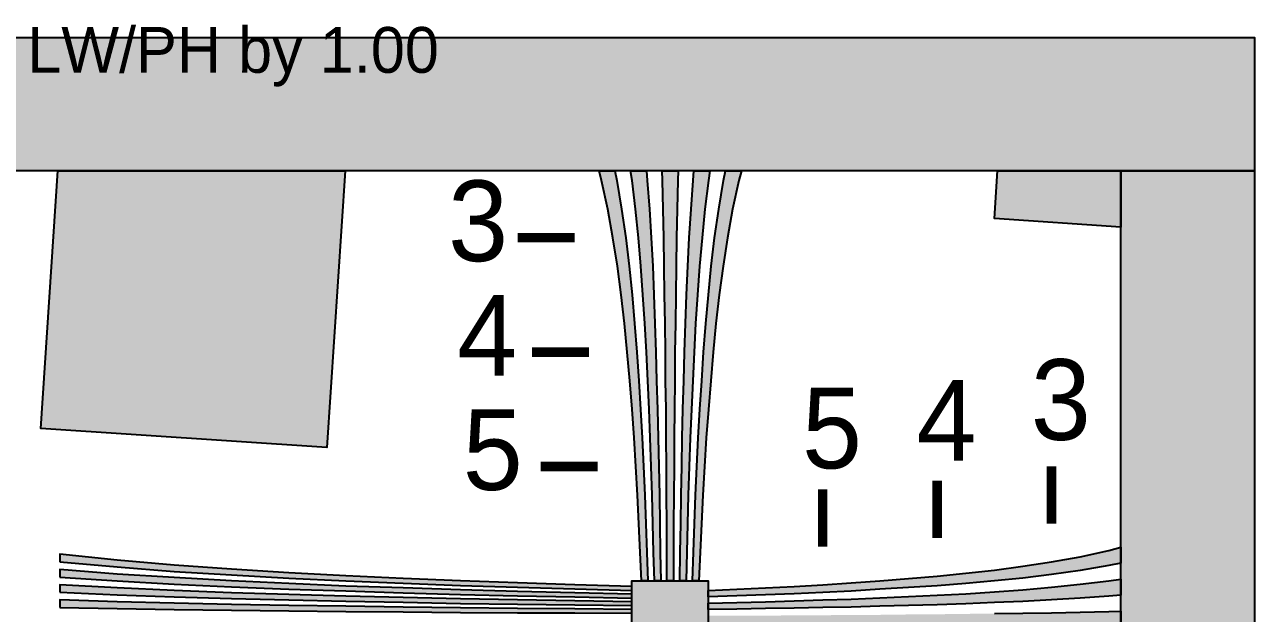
# Model space of a CAD drawing. Header units: millimetres. Extents: x 230 to 1352, y 76 to 935.
# Drawn here: x 1094.5 to 1352.4, y 811.4 to 935 of the extents above; entities that cross this region are included whole.
import ezdxf
from ezdxf.enums import TextEntityAlignment as Align

# ---------------------------------------------------------------- set-up
doc = ezdxf.new("R2010")
doc.units = ezdxf.units.MM
for name, color, linetype in [('FRAME', 7, 'Continuous'), ('LABELS', 7, 'Continuous'), ('NOTES', 7, 'Continuous'), ('PERIPHERY', 7, 'Continuous')]:
    doc.layers.add(name, color=color, linetype=linetype)

msp = doc.modelspace()

# ---------------------------------------------------------------- hatches: boundary and pattern name
at = {"layer": 'FRAME', "true_color": 0x000000}
h = msp.add_hatch(color=7, dxfattribs=at)
h.dxf.hatch_style = 1
h.paths.add_polyline_path([(229.8, 932.25), (1352.44, 932.25), (1352.44, 904.25), (229.8, 904.25), (229.8, 932.25)])
h = msp.add_hatch(color=7, dxfattribs=at)
h.dxf.hatch_style = 1
h.paths.add_polyline_path([(1324.44, 904.25), (1352.44, 904.25), (1352.44, 104.25), (1324.44, 104.25), (1324.44, 904.25)])
at = {"layer": 'PERIPHERY', "true_color": 0x000000}
h = msp.add_hatch(color=7, dxfattribs=at)
h.dxf.hatch_style = 1
h.paths.add_polyline_path([(1161.77, 904.25), (1157.9, 846.26), (1097.9, 850.25), (1101.5, 904.25), (1161.77, 904.25)])
h = msp.add_hatch(color=7, dxfattribs=at)
h.dxf.hatch_style = 1
h.paths.add_polyline_path([(1218.3, 904.25), (1218.71, 902.26), (1219.71, 896.26), (1220.59, 890.26), (1221.31, 884.26), (1221.91, 878.26), (1222.43, 872.26), (1222.91, 866.26), (1223.31, 860.26), (1223.67, 854.25), (1224.03, 848.25), (1224.31, 842.25), (1224.59, 836.25), (1224.83, 830.25), (1225.03, 824.25), (1225.23, 818.25), (1223.91, 818.25), (1223.63, 824.25), (1223.35, 830.25), (1223.07, 836.26), (1222.71, 842.26), (1222.35, 848.26), (1221.91, 854.26), (1221.43, 860.26), (1220.91, 866.26), (1220.31, 872.26), (1219.63, 878.26), (1218.83, 884.26), (1217.91, 890.26), (1216.83, 896.26), (1215.51, 902.26), (1214.98, 904.25), (1218.3, 904.25)])
h = msp.add_hatch(color=7, dxfattribs=at)
h.dxf.hatch_style = 1
h.paths.add_polyline_path([(1224.94, 904.25), (1225.11, 902.26), (1225.55, 896.26), (1225.92, 890.26), (1226.24, 884.26), (1226.48, 878.26), (1226.72, 872.26), (1226.91, 866.26), (1227.07, 860.26), (1227.23, 854.25), (1227.4, 848.25), (1227.51, 842.25), (1227.64, 836.25), (1227.72, 830.25), (1227.83, 824.25), (1227.92, 818.25), (1226.59, 818.25), (1226.43, 824.25), (1226.28, 830.25), (1226.11, 836.26), (1225.91, 842.26), (1225.71, 848.26), (1225.47, 854.26), (1225.19, 860.26), (1224.91, 866.26), (1224.59, 872.26), (1224.19, 878.26), (1223.75, 884.26), (1223.23, 890.26), (1222.63, 896.26), (1221.91, 902.26), (1221.62, 904.25), (1224.94, 904.25)])
h = msp.add_hatch(color=7, dxfattribs=at)
h.dxf.hatch_style = 1
h.paths.add_polyline_path([(1231.56, 904.25), (1231.51, 902.26), (1231.35, 896.26), (1231.23, 890.26), (1231.15, 884.26), (1231.07, 878.26), (1230.99, 872.26), (1230.91, 866.26), (1230.87, 860.26), (1230.79, 854.25), (1230.75, 848.25), (1230.71, 842.25), (1230.67, 836.26), (1230.63, 830.26), (1230.59, 824.26), (1230.59, 818.26), (1229.23, 818.26), (1229.23, 824.26), (1229.2, 830.26), (1229.15, 836.26), (1229.11, 842.26), (1229.07, 848.26), (1229.04, 854.26), (1228.96, 860.26), (1228.91, 866.26), (1228.83, 872.26), (1228.75, 878.26), (1228.67, 884.26), (1228.59, 890.26), (1228.47, 896.26), (1228.31, 902.26), (1228.26, 904.25), (1231.56, 904.25)])
h = msp.add_hatch(color=7, dxfattribs=at)
h.dxf.hatch_style = 1
h.paths.add_polyline_path([(1238.21, 904.25), (1237.91, 902.26), (1237.19, 896.26), (1236.59, 890.26), (1236.07, 884.26), (1235.63, 878.26), (1235.23, 872.26), (1234.91, 866.26), (1234.63, 860.26), (1234.35, 854.25), (1234.11, 848.25), (1233.91, 842.25), (1233.71, 836.26), (1233.55, 830.26), (1233.39, 824.26), (1233.23, 818.26), (1231.91, 818.26), (1231.99, 824.26), (1232.11, 830.26), (1232.19, 836.26), (1232.32, 842.26), (1232.43, 848.26), (1232.59, 854.26), (1232.75, 860.26), (1232.91, 866.26), (1233.11, 872.26), (1233.35, 878.26), (1233.59, 884.26), (1233.91, 890.26), (1234.28, 896.26), (1234.71, 902.26), (1234.89, 904.25), (1238.21, 904.25)])
h = msp.add_hatch(color=7, dxfattribs=at)
h.dxf.hatch_style = 1
h.paths.add_polyline_path([(1244.85, 904.25), (1244.32, 902.26), (1242.99, 896.26), (1241.91, 890.26), (1240.99, 884.26), (1240.19, 878.26), (1239.51, 872.26), (1238.91, 866.26), (1238.4, 860.26), (1237.92, 854.25), (1237.47, 848.25), (1237.11, 842.25), (1236.75, 836.26), (1236.47, 830.26), (1236.19, 824.26), (1235.91, 818.26), (1234.59, 818.26), (1234.79, 824.26), (1234.99, 830.26), (1235.23, 836.26), (1235.52, 842.26), (1235.79, 848.26), (1236.15, 854.26), (1236.52, 860.26), (1236.92, 866.26), (1237.4, 872.26), (1237.92, 878.26), (1238.51, 884.26), (1239.23, 890.26), (1240.12, 896.26), (1241.12, 902.26), (1241.53, 904.25), (1244.85, 904.25)])
h = msp.add_hatch(color=7, dxfattribs=at)
h.dxf.hatch_style = 1
h.paths.add_polyline_path([(1324.44, 904.25), (1324.44, 892.49), (1297.9, 894.26), (1298.56, 904.25), (1324.44, 904.25)])
h = msp.add_hatch(color=7, dxfattribs=at)
h.dxf.hatch_style = 1
h.paths.add_polyline_path([(1101.9, 822.27), (1113.9, 821.18), (1125.9, 820.26), (1137.9, 819.5), (1149.9, 818.83), (1161.9, 818.27), (1173.9, 817.78), (1185.9, 817.31), (1197.9, 816.95), (1209.9, 816.59), (1221.9, 816.27), (1221.9, 817.06), (1209.9, 817.42), (1197.9, 817.82), (1185.9, 818.26), (1173.9, 818.78), (1161.9, 819.34), (1149.9, 819.98), (1137.9, 820.74), (1125.9, 821.58), (1113.9, 822.62), (1101.9, 823.86), (1101.9, 822.27)])
h = msp.add_hatch(color=7, dxfattribs=at)
h.dxf.hatch_style = 1
h.paths.add_polyline_path([(1324.44, 821.99), (1321.9, 821.46), (1315.9, 820.46), (1309.9, 819.58), (1303.9, 818.86), (1297.9, 818.26), (1291.9, 817.74), (1285.9, 817.26), (1279.9, 816.86), (1273.9, 816.5), (1267.9, 816.14), (1261.9, 815.86), (1255.9, 815.58), (1249.9, 815.34), (1243.9, 815.14), (1237.9, 814.94), (1237.9, 816.26), (1243.9, 816.54), (1249.9, 816.82), (1255.9, 817.1), (1261.9, 817.46), (1267.9, 817.82), (1273.9, 818.26), (1279.9, 818.74), (1285.9, 819.26), (1291.9, 819.86), (1297.9, 820.54), (1303.9, 821.34), (1309.9, 822.26), (1315.9, 823.34), (1321.9, 824.66), (1324.44, 825.34), (1324.44, 821.99)])
h = msp.add_hatch(color=7, dxfattribs=at)
h.dxf.hatch_style = 1
h.paths.add_polyline_path([(1101.9, 819.06), (1113.9, 818.26), (1125.9, 817.59), (1137.9, 817.03), (1149.9, 816.55), (1161.9, 816.15), (1173.9, 815.79), (1185.9, 815.43), (1197.9, 815.15), (1209.9, 814.91), (1221.9, 814.66), (1221.9, 815.46), (1209.9, 815.74), (1197.9, 816.03), (1185.9, 816.38), (1173.9, 816.78), (1161.9, 817.19), (1149.9, 817.7), (1137.9, 818.26), (1125.9, 818.94), (1113.9, 819.7), (1101.9, 820.66), (1101.9, 819.06)])
h = msp.add_hatch(color=7, dxfattribs=at)
h.dxf.hatch_style = 1
h.paths.add_polyline_path([(1237.9, 802.26), (1221.9, 802.26), (1221.9, 818.26), (1237.9, 818.26), (1237.9, 802.26)])
h = msp.add_hatch(color=7, dxfattribs=at)
h.dxf.hatch_style = 1
h.paths.add_polyline_path([(1324.44, 815.28), (1321.9, 815.06), (1315.9, 814.62), (1309.9, 814.26), (1303.9, 813.94), (1297.9, 813.7), (1291.9, 813.46), (1285.9, 813.26), (1279.9, 813.1), (1273.9, 812.94), (1267.9, 812.78), (1261.9, 812.66), (1255.9, 812.54), (1249.9, 812.46), (1243.9, 812.34), (1237.9, 812.26), (1237.9, 813.58), (1243.9, 813.74), (1249.9, 813.9), (1255.9, 814.06), (1261.9, 814.26), (1267.9, 814.46), (1273.9, 814.7), (1279.9, 814.98), (1285.9, 815.26), (1291.9, 815.58), (1297.9, 815.98), (1303.9, 816.42), (1309.9, 816.94), (1315.9, 817.54), (1321.9, 818.26), (1324.44, 818.63), (1324.44, 815.28)])
h = msp.add_hatch(color=7, dxfattribs=at)
h.dxf.hatch_style = 1
h.paths.add_polyline_path([(1101.9, 815.87), (1113.9, 815.35), (1125.9, 814.95), (1137.9, 814.58), (1149.9, 814.26), (1161.9, 813.98), (1173.9, 813.78), (1185.9, 813.54), (1197.9, 813.38), (1209.9, 813.23), (1221.9, 813.07), (1221.9, 813.86), (1209.9, 814.07), (1197.9, 814.27), (1185.9, 814.51), (1173.9, 814.79), (1161.9, 815.07), (1149.9, 815.43), (1137.9, 815.79), (1125.9, 816.27), (1113.9, 816.83), (1101.9, 817.46), (1101.9, 815.87)])
h = msp.add_hatch(color=7, dxfattribs=at)
h.dxf.hatch_style = 1
h.paths.add_polyline_path([(1101.9, 812.67), (1113.9, 812.46), (1125.9, 812.26), (1137.9, 812.1), (1149.9, 811.98), (1161.9, 811.86), (1173.9, 811.78), (1185.9, 811.66), (1197.9, 811.58), (1209.9, 811.54), (1221.9, 811.46), (1221.9, 812.26), (1209.9, 812.38), (1197.9, 812.5), (1185.9, 812.62), (1173.9, 812.78), (1161.9, 812.94), (1149.9, 813.1), (1137.9, 813.34), (1125.9, 813.58), (1113.9, 813.9), (1101.9, 814.26), (1101.9, 812.67)])
h = msp.add_hatch(color=7, dxfattribs=at)
h.dxf.hatch_style = 1
h.paths.add_polyline_path([(1324.44, 808.59), (1321.9, 808.66), (1315.9, 808.82), (1309.9, 808.94), (1303.9, 809.02), (1297.9, 809.1), (1291.9, 809.18), (1285.9, 809.26), (1279.9, 809.3), (1273.9, 809.38), (1267.9, 809.42), (1261.9, 809.46), (1255.9, 809.5), (1249.9, 809.54), (1243.9, 809.58), (1237.9, 809.58), (1237.9, 810.94), (1243.9, 810.94), (1249.9, 810.98), (1255.9, 811.02), (1261.9, 811.06), (1267.9, 811.1), (1273.9, 811.14), (1279.9, 811.22), (1285.9, 811.26), (1291.9, 811.34), (1297.9, 811.42), (1303.9, 811.5), (1309.9, 811.58), (1315.9, 811.7), (1321.9, 811.86), (1324.44, 811.93), (1324.44, 808.59)])

# ---------------------------------------------------------------- linework, layer by layer
at = {"layer": 'FRAME', "color": 250}
for points in [[(229.8, 932.25), (1352.44, 932.25), (1352.44, 904.25), (229.8, 904.25), (229.8, 932.25)], [(1324.44, 904.25), (1352.44, 904.25), (1352.44, 104.25), (1324.44, 104.25), (1324.44, 904.25)]]:
    msp.add_lwpolyline(points, close=True, dxfattribs=at)
at = {"layer": 'FRAME', "color": 250, "true_color": 0x000000}
for points in [[(229.8, 932.25), (229.8, 904.25), (1352.44, 904.25)], [(1352.44, 904.25), (1352.44, 932.25), (229.8, 932.25)], [(1324.44, 904.25), (1324.44, 104.25), (1352.44, 104.25)], [(1352.44, 104.25), (1352.44, 904.25), (1324.44, 904.25)]]:
    msp.add_solid(points, dxfattribs=at)
at = {"layer": 'PERIPHERY', "color": 250}
for points in [[(1161.77, 904.25), (1157.9, 846.26), (1097.9, 850.25), (1101.5, 904.25), (1161.77, 904.25)], [(1218.3, 904.25), (1218.71, 902.26), (1219.71, 896.26), (1220.59, 890.26), (1221.31, 884.26), (1221.91, 878.26), (1222.43, 872.26), (1222.91, 866.26), (1223.31, 860.26), (1223.67, 854.25), (1224.03, 848.25), (1224.31, 842.25), (1224.59, 836.25), (1224.83, 830.25), (1225.03, 824.25), (1225.23, 818.25), (1223.91, 818.25), (1223.63, 824.25), (1223.35, 830.25), (1223.07, 836.26), (1222.71, 842.26), (1222.35, 848.26), (1221.91, 854.26), (1221.43, 860.26), (1220.91, 866.26), (1220.31, 872.26), (1219.63, 878.26), (1218.83, 884.26), (1217.91, 890.26), (1216.83, 896.26), (1215.51, 902.26), (1214.98, 904.25), (1218.3, 904.25)], [(1224.94, 904.25), (1225.11, 902.26), (1225.55, 896.26), (1225.92, 890.26), (1226.24, 884.26), (1226.48, 878.26), (1226.72, 872.26), (1226.91, 866.26), (1227.07, 860.26), (1227.23, 854.25), (1227.4, 848.25), (1227.51, 842.25), (1227.64, 836.25), (1227.72, 830.25), (1227.83, 824.25), (1227.92, 818.25), (1226.59, 818.25), (1226.43, 824.25), (1226.28, 830.25), (1226.11, 836.26), (1225.91, 842.26), (1225.71, 848.26), (1225.47, 854.26), (1225.19, 860.26), (1224.91, 866.26), (1224.59, 872.26), (1224.19, 878.26), (1223.75, 884.26), (1223.23, 890.26), (1222.63, 896.26), (1221.91, 902.26), (1221.62, 904.25), (1224.94, 904.25)], [(1231.56, 904.25), (1231.51, 902.26), (1231.35, 896.26), (1231.23, 890.26), (1231.15, 884.26), (1231.07, 878.26), (1230.99, 872.26), (1230.91, 866.26), (1230.87, 860.26), (1230.79, 854.25), (1230.75, 848.25), (1230.71, 842.25), (1230.67, 836.26), (1230.63, 830.26), (1230.59, 824.26), (1230.59, 818.26), (1229.23, 818.26), (1229.23, 824.26), (1229.2, 830.26), (1229.15, 836.26), (1229.11, 842.26), (1229.07, 848.26), (1229.04, 854.26), (1228.96, 860.26), (1228.91, 866.26), (1228.83, 872.26), (1228.75, 878.26), (1228.67, 884.26), (1228.59, 890.26), (1228.47, 896.26), (1228.31, 902.26), (1228.26, 904.25), (1231.56, 904.25)], [(1238.21, 904.25), (1237.91, 902.26), (1237.19, 896.26), (1236.59, 890.26), (1236.07, 884.26), (1235.63, 878.26), (1235.23, 872.26), (1234.91, 866.26), (1234.63, 860.26), (1234.35, 854.25), (1234.11, 848.25), (1233.91, 842.25), (1233.71, 836.26), (1233.55, 830.26), (1233.39, 824.26), (1233.23, 818.26), (1231.91, 818.26), (1231.99, 824.26), (1232.11, 830.26), (1232.19, 836.26), (1232.32, 842.26), (1232.43, 848.26), (1232.59, 854.26), (1232.75, 860.26), (1232.91, 866.26), (1233.11, 872.26), (1233.35, 878.26), (1233.59, 884.26), (1233.91, 890.26), (1234.28, 896.26), (1234.71, 902.26), (1234.89, 904.25), (1238.21, 904.25)], [(1244.85, 904.25), (1244.32, 902.26), (1242.99, 896.26), (1241.91, 890.26), (1240.99, 884.26), (1240.19, 878.26), (1239.51, 872.26), (1238.91, 866.26), (1238.4, 860.26), (1237.92, 854.25), (1237.47, 848.25), (1237.11, 842.25), (1236.75, 836.26), (1236.47, 830.26), (1236.19, 824.26), (1235.91, 818.26), (1234.59, 818.26), (1234.79, 824.26), (1234.99, 830.26), (1235.23, 836.26), (1235.52, 842.26), (1235.79, 848.26), (1236.15, 854.26), (1236.52, 860.26), (1236.92, 866.26), (1237.4, 872.26), (1237.92, 878.26), (1238.51, 884.26), (1239.23, 890.26), (1240.12, 896.26), (1241.12, 902.26), (1241.53, 904.25), (1244.85, 904.25)], [(1324.44, 904.25), (1324.44, 892.49), (1297.9, 894.26), (1298.56, 904.25), (1324.44, 904.25)], [(1101.9, 822.27), (1113.9, 821.18), (1125.9, 820.26), (1137.9, 819.5), (1149.9, 818.83), (1161.9, 818.27), (1173.9, 817.78), (1185.9, 817.31), (1197.9, 816.95), (1209.9, 816.59), (1221.9, 816.27), (1221.9, 817.06), (1209.9, 817.42), (1197.9, 817.82), (1185.9, 818.26), (1173.9, 818.78), (1161.9, 819.34), (1149.9, 819.98), (1137.9, 820.74), (1125.9, 821.58), (1113.9, 822.62), (1101.9, 823.86), (1101.9, 822.27)], [(1324.44, 821.99), (1321.9, 821.46), (1315.9, 820.46), (1309.9, 819.58), (1303.9, 818.86), (1297.9, 818.26), (1291.9, 817.74), (1285.9, 817.26), (1279.9, 816.86), (1273.9, 816.5), (1267.9, 816.14), (1261.9, 815.86), (1255.9, 815.58), (1249.9, 815.34), (1243.9, 815.14), (1237.9, 814.94), (1237.9, 816.26), (1243.9, 816.54), (1249.9, 816.82), (1255.9, 817.1), (1261.9, 817.46), (1267.9, 817.82), (1273.9, 818.26), (1279.9, 818.74), (1285.9, 819.26), (1291.9, 819.86), (1297.9, 820.54), (1303.9, 821.34), (1309.9, 822.26), (1315.9, 823.34), (1321.9, 824.66), (1324.44, 825.34), (1324.44, 821.99)], [(1101.9, 819.06), (1113.9, 818.26), (1125.9, 817.59), (1137.9, 817.03), (1149.9, 816.55), (1161.9, 816.15), (1173.9, 815.79), (1185.9, 815.43), (1197.9, 815.15), (1209.9, 814.91), (1221.9, 814.66), (1221.9, 815.46), (1209.9, 815.74), (1197.9, 816.03), (1185.9, 816.38), (1173.9, 816.78), (1161.9, 817.19), (1149.9, 817.7), (1137.9, 818.26), (1125.9, 818.94), (1113.9, 819.7), (1101.9, 820.66), (1101.9, 819.06)], [(1237.9, 802.26), (1221.9, 802.26), (1221.9, 818.26), (1237.9, 818.26), (1237.9, 802.26)], [(1324.44, 815.28), (1321.9, 815.06), (1315.9, 814.62), (1309.9, 814.26), (1303.9, 813.94), (1297.9, 813.7), (1291.9, 813.46), (1285.9, 813.26), (1279.9, 813.1), (1273.9, 812.94), (1267.9, 812.78), (1261.9, 812.66), (1255.9, 812.54), (1249.9, 812.46), (1243.9, 812.34), (1237.9, 812.26), (1237.9, 813.58), (1243.9, 813.74), (1249.9, 813.9), (1255.9, 814.06), (1261.9, 814.26), (1267.9, 814.46), (1273.9, 814.7), (1279.9, 814.98), (1285.9, 815.26), (1291.9, 815.58), (1297.9, 815.98), (1303.9, 816.42), (1309.9, 816.94), (1315.9, 817.54), (1321.9, 818.26), (1324.44, 818.63), (1324.44, 815.28)], [(1101.9, 815.87), (1113.9, 815.35), (1125.9, 814.95), (1137.9, 814.58), (1149.9, 814.26), (1161.9, 813.98), (1173.9, 813.78), (1185.9, 813.54), (1197.9, 813.38), (1209.9, 813.23), (1221.9, 813.07), (1221.9, 813.86), (1209.9, 814.07), (1197.9, 814.27), (1185.9, 814.51), (1173.9, 814.79), (1161.9, 815.07), (1149.9, 815.43), (1137.9, 815.79), (1125.9, 816.27), (1113.9, 816.83), (1101.9, 817.46), (1101.9, 815.87)], [(1101.9, 812.67), (1113.9, 812.46), (1125.9, 812.26), (1137.9, 812.1), (1149.9, 811.98), (1161.9, 811.86), (1173.9, 811.78), (1185.9, 811.66), (1197.9, 811.58), (1209.9, 811.54), (1221.9, 811.46), (1221.9, 812.26), (1209.9, 812.38), (1197.9, 812.5), (1185.9, 812.62), (1173.9, 812.78), (1161.9, 812.94), (1149.9, 813.1), (1137.9, 813.34), (1125.9, 813.58), (1113.9, 813.9), (1101.9, 814.26), (1101.9, 812.67)]]:
    msp.add_lwpolyline(points, close=True, dxfattribs=at)
at = {"layer": 'PERIPHERY', "color": 250, "lineweight": 35, "const_width": 2}
for points in [[(1197.91, 890.26), (1209.91, 890.26)], [(1200.91, 866.26), (1212.91, 866.26)], [(1202.71, 842.25), (1214.71, 842.25)], [(1309.9, 842.26), (1309.9, 830.26)], [(1261.9, 837.46), (1261.9, 825.46)], [(1285.9, 839.26), (1285.9, 827.26)]]:
    msp.add_lwpolyline(points, dxfattribs=at)
at = {"layer": 'PERIPHERY', "color": 250}
msp.add_lwpolyline([(1297.9, 811.42), (1303.9, 811.5), (1309.9, 811.58), (1315.9, 811.7), (1321.9, 811.86), (1324.44, 811.93), (1324.44, 808.59)], dxfattribs=at)
at = {"layer": 'PERIPHERY', "color": 250, "true_color": 0x000000}
for points in [[(1161.77, 904.25), (1101.5, 904.25), (1097.9, 850.25)], [(1097.9, 850.25), (1157.9, 846.26), (1161.77, 904.25)], [(1218.3, 904.25), (1214.98, 904.25), (1215.51, 902.26)], [(1218.3, 904.25), (1215.51, 902.26), (1216.83, 896.26)], [(1218.3, 904.25), (1216.83, 896.26), (1217.91, 890.26)], [(1218.3, 904.25), (1217.91, 890.26), (1218.83, 884.26)], [(1218.3, 904.25), (1218.83, 884.26), (1219.63, 878.26)], [(1218.3, 904.25), (1219.63, 878.26), (1220.31, 872.26)], [(1218.3, 904.25), (1220.31, 872.26), (1220.91, 866.26)], [(1218.3, 904.25), (1220.91, 866.26), (1221.43, 860.26)], [(1218.3, 904.25), (1221.43, 860.26), (1221.91, 854.26)], [(1218.3, 904.25), (1221.91, 854.26), (1222.35, 848.26)], [(1218.3, 904.25), (1222.35, 848.26), (1225.23, 818.25)], [(1218.3, 904.25), (1225.23, 818.25), (1225.03, 824.25)], [(1218.3, 904.25), (1225.03, 824.25), (1224.83, 830.25)], [(1218.3, 904.25), (1224.83, 830.25), (1224.59, 836.25)], [(1218.3, 904.25), (1224.59, 836.25), (1224.31, 842.25)], [(1218.3, 904.25), (1224.31, 842.25), (1224.03, 848.25)], [(1218.3, 904.25), (1224.03, 848.25), (1223.67, 854.25)], [(1218.3, 904.25), (1223.67, 854.25), (1223.31, 860.26)], [(1218.3, 904.25), (1223.31, 860.26), (1222.91, 866.26)], [(1218.3, 904.25), (1222.91, 866.26), (1222.43, 872.26)], [(1218.3, 904.25), (1222.43, 872.26), (1221.91, 878.26)], [(1218.3, 904.25), (1221.91, 878.26), (1221.31, 884.26)], [(1218.3, 904.25), (1221.31, 884.26), (1220.59, 890.26)], [(1218.3, 904.25), (1220.59, 890.26), (1219.71, 896.26)], [(1219.71, 896.26), (1218.71, 902.26), (1218.3, 904.25)], [(1224.94, 904.25), (1221.62, 904.25), (1221.91, 902.26)], [(1224.94, 904.25), (1221.91, 902.26), (1222.63, 896.26)], [(1224.94, 904.25), (1222.63, 896.26), (1223.23, 890.26)], [(1224.94, 904.25), (1223.23, 890.26), (1223.75, 884.26)], [(1224.94, 904.25), (1223.75, 884.26), (1224.19, 878.26)], [(1224.94, 904.25), (1224.19, 878.26), (1224.59, 872.26)], [(1224.94, 904.25), (1224.59, 872.26), (1224.91, 866.26)], [(1224.94, 904.25), (1224.91, 866.26), (1225.19, 860.26)], [(1224.94, 904.25), (1225.19, 860.26), (1225.47, 854.26)], [(1224.94, 904.25), (1225.47, 854.26), (1225.71, 848.26)], [(1224.94, 904.25), (1225.71, 848.26), (1225.91, 842.26)], [(1224.94, 904.25), (1225.91, 842.26), (1226.11, 836.26)], [(1224.94, 904.25), (1226.11, 836.26), (1226.28, 830.25)], [(1224.94, 904.25), (1226.28, 830.25), (1226.43, 824.25)], [(1224.94, 904.25), (1226.43, 824.25), (1226.59, 818.25)], [(1224.94, 904.25), (1226.59, 818.25), (1227.92, 818.25)], [(1224.94, 904.25), (1227.92, 818.25), (1227.83, 824.25)], [(1224.94, 904.25), (1227.83, 824.25), (1227.72, 830.25)], [(1224.94, 904.25), (1227.72, 830.25), (1227.64, 836.25)], [(1224.94, 904.25), (1227.64, 836.25), (1227.51, 842.25)], [(1224.94, 904.25), (1227.51, 842.25), (1227.4, 848.25)], [(1224.94, 904.25), (1227.4, 848.25), (1227.23, 854.25)], [(1224.94, 904.25), (1227.23, 854.25), (1227.07, 860.26)], [(1224.94, 904.25), (1227.07, 860.26), (1226.91, 866.26)], [(1224.94, 904.25), (1226.91, 866.26), (1226.72, 872.26)], [(1224.94, 904.25), (1226.72, 872.26), (1226.48, 878.26)], [(1224.94, 904.25), (1226.48, 878.26), (1226.24, 884.26)], [(1224.94, 904.25), (1226.24, 884.26), (1225.92, 890.26)], [(1224.94, 904.25), (1225.92, 890.26), (1225.55, 896.26)], [(1225.55, 896.26), (1225.11, 902.26), (1224.94, 904.25)], [(1231.56, 904.25), (1228.26, 904.25), (1228.31, 902.26)], [(1231.56, 904.25), (1228.31, 902.26), (1228.47, 896.26)], [(1231.56, 904.25), (1228.47, 896.26), (1228.59, 890.26)], [(1231.56, 904.25), (1228.59, 890.26), (1228.67, 884.26)], [(1231.56, 904.25), (1228.67, 884.26), (1228.75, 878.26)], [(1231.56, 904.25), (1228.75, 878.26), (1228.83, 872.26)], [(1231.56, 904.25), (1228.83, 872.26), (1228.91, 866.26)], [(1231.56, 904.25), (1228.91, 866.26), (1228.96, 860.26)], [(1231.56, 904.25), (1228.96, 860.26), (1229.04, 854.26)], [(1231.56, 904.25), (1229.04, 854.26), (1229.07, 848.26)], [(1231.56, 904.25), (1229.07, 848.26), (1229.11, 842.26)], [(1231.56, 904.25), (1229.11, 842.26), (1229.15, 836.26)], [(1231.56, 904.25), (1229.15, 836.26), (1229.2, 830.26)], [(1231.56, 904.25), (1229.2, 830.26), (1229.23, 824.26)], [(1231.56, 904.25), (1229.23, 824.26), (1229.23, 818.26)], [(1231.56, 904.25), (1229.23, 818.26), (1231.35, 896.26)], [(1238.21, 904.25), (1233.35, 878.26), (1233.11, 872.26)], [(1233.11, 872.26), (1237.91, 902.26), (1238.21, 904.25)], [(1238.21, 904.25), (1233.59, 884.26), (1233.35, 878.26)], [(1238.21, 904.25), (1233.91, 890.26), (1233.59, 884.26)], [(1238.21, 904.25), (1234.28, 896.26), (1233.91, 890.26)], [(1238.21, 904.25), (1234.71, 902.26), (1234.28, 896.26)], [(1238.21, 904.25), (1234.89, 904.25), (1234.71, 902.26)], [(1244.85, 904.25), (1238.51, 884.26), (1237.92, 878.26)], [(1237.92, 878.26), (1244.32, 902.26), (1244.85, 904.25)], [(1244.85, 904.25), (1239.23, 890.26), (1238.51, 884.26)], [(1244.85, 904.25), (1240.12, 896.26), (1239.23, 890.26)], [(1244.85, 904.25), (1241.12, 902.26), (1240.12, 896.26)], [(1244.85, 904.25), (1241.53, 904.25), (1241.12, 902.26)], [(1324.44, 904.25), (1298.56, 904.25), (1297.9, 894.26)], [(1297.9, 894.26), (1324.44, 892.49), (1324.44, 904.25)], [(1233.11, 872.26), (1237.19, 896.26), (1237.91, 902.26)], [(1237.92, 878.26), (1242.99, 896.26), (1244.32, 902.26)], [(1229.23, 818.26), (1231.23, 890.26), (1231.35, 896.26)], [(1233.11, 872.26), (1236.59, 890.26), (1237.19, 896.26)], [(1237.92, 878.26), (1241.91, 890.26), (1242.99, 896.26)], [(1229.23, 818.26), (1231.15, 884.26), (1231.23, 890.26)], [(1233.11, 872.26), (1236.07, 884.26), (1236.59, 890.26)], [(1237.92, 878.26), (1240.99, 884.26), (1241.91, 890.26)], [(1229.23, 818.26), (1231.07, 878.26), (1231.15, 884.26)], [(1233.11, 872.26), (1235.63, 878.26), (1236.07, 884.26)], [(1237.92, 878.26), (1240.19, 878.26), (1240.99, 884.26)], [(1229.23, 818.26), (1230.99, 872.26), (1231.07, 878.26)], [(1233.11, 872.26), (1235.23, 872.26), (1235.63, 878.26)], [(1237.92, 878.26), (1234.79, 824.26), (1234.59, 818.26)], [(1237.92, 878.26), (1234.59, 818.26), (1235.91, 818.26)], [(1237.92, 878.26), (1234.99, 830.26), (1234.79, 824.26)], [(1237.92, 878.26), (1235.23, 836.26), (1234.99, 830.26)], [(1237.92, 878.26), (1235.52, 842.26), (1235.23, 836.26)], [(1237.92, 878.26), (1235.79, 848.26), (1235.52, 842.26)], [(1237.92, 878.26), (1236.15, 854.26), (1235.79, 848.26)], [(1237.92, 878.26), (1235.91, 818.26), (1236.19, 824.26)], [(1237.92, 878.26), (1236.52, 860.26), (1236.15, 854.26)], [(1237.92, 878.26), (1236.19, 824.26), (1236.47, 830.26)], [(1237.92, 878.26), (1236.47, 830.26), (1236.75, 836.26)], [(1237.92, 878.26), (1236.92, 866.26), (1236.52, 860.26)], [(1237.92, 878.26), (1236.75, 836.26), (1237.11, 842.25)], [(1237.92, 878.26), (1237.4, 872.26), (1236.92, 866.26)], [(1237.92, 878.26), (1237.11, 842.25), (1237.47, 848.25)], [(1237.92, 878.26), (1237.47, 848.25), (1237.92, 854.25)], [(1237.92, 878.26), (1237.92, 854.25), (1238.4, 860.26)], [(1237.92, 878.26), (1238.4, 860.26), (1238.91, 866.26)], [(1237.92, 878.26), (1238.91, 866.26), (1239.51, 872.26)], [(1237.92, 878.26), (1239.51, 872.26), (1240.19, 878.26)], [(1229.23, 818.26), (1230.91, 866.26), (1230.99, 872.26)], [(1233.11, 872.26), (1231.99, 824.26), (1231.91, 818.26)], [(1233.11, 872.26), (1231.91, 818.26), (1233.23, 818.26)], [(1233.11, 872.26), (1232.11, 830.26), (1231.99, 824.26)], [(1233.11, 872.26), (1232.19, 836.26), (1232.11, 830.26)], [(1233.11, 872.26), (1232.32, 842.26), (1232.19, 836.26)], [(1233.11, 872.26), (1232.43, 848.26), (1232.32, 842.26)], [(1233.11, 872.26), (1232.59, 854.26), (1232.43, 848.26)], [(1233.11, 872.26), (1232.75, 860.26), (1232.59, 854.26)], [(1233.11, 872.26), (1232.91, 866.26), (1232.75, 860.26)], [(1233.11, 872.26), (1233.23, 818.26), (1233.39, 824.26)], [(1233.11, 872.26), (1233.39, 824.26), (1233.55, 830.26)], [(1233.11, 872.26), (1233.55, 830.26), (1233.71, 836.26)], [(1233.11, 872.26), (1233.71, 836.26), (1233.91, 842.25)], [(1233.11, 872.26), (1233.91, 842.25), (1234.11, 848.25)], [(1233.11, 872.26), (1234.11, 848.25), (1234.35, 854.25)], [(1233.11, 872.26), (1234.35, 854.25), (1234.63, 860.26)], [(1233.11, 872.26), (1234.63, 860.26), (1234.91, 866.26)], [(1233.11, 872.26), (1234.91, 866.26), (1235.23, 872.26)], [(1229.23, 818.26), (1230.87, 860.26), (1230.91, 866.26)], [(1229.23, 818.26), (1230.79, 854.25), (1230.87, 860.26)], [(1229.23, 818.26), (1230.75, 848.25), (1230.79, 854.25)], [(1222.35, 848.26), (1222.71, 842.26), (1223.07, 836.26)], [(1222.35, 848.26), (1223.07, 836.26), (1225.23, 818.25)], [(1229.23, 818.26), (1230.71, 842.25), (1230.75, 848.25)], [(1229.23, 818.26), (1230.67, 836.26), (1230.71, 842.25)], [(1223.07, 836.26), (1223.35, 830.25), (1225.23, 818.25)], [(1229.23, 818.26), (1230.63, 830.26), (1230.67, 836.26)], [(1223.35, 830.25), (1223.63, 824.25), (1223.91, 818.25)], [(1223.35, 830.25), (1223.91, 818.25), (1225.23, 818.25)], [(1229.23, 818.26), (1230.59, 824.26), (1230.63, 830.26)], [(1101.9, 823.86), (1101.9, 822.27), (1113.9, 821.18)], [(1101.9, 823.86), (1113.9, 821.18), (1125.9, 820.26)], [(1101.9, 823.86), (1125.9, 820.26), (1137.9, 819.5)], [(1101.9, 823.86), (1137.9, 819.5), (1149.9, 818.83)], [(1149.9, 818.83), (1113.9, 822.62), (1101.9, 823.86)], [(1229.23, 818.26), (1230.59, 818.26), (1230.59, 824.26)], [(1324.44, 821.99), (1315.9, 823.34), (1309.9, 822.26)], [(1324.44, 821.99), (1321.9, 824.66), (1315.9, 823.34)], [(1324.44, 821.99), (1324.44, 825.34), (1321.9, 824.66)], [(1101.9, 820.66), (1101.9, 819.06), (1113.9, 818.26)], [(1101.9, 820.66), (1113.9, 818.26), (1125.9, 817.59)], [(1101.9, 820.66), (1125.9, 817.59), (1137.9, 817.03)], [(1101.9, 820.66), (1137.9, 817.03), (1149.9, 816.55)], [(1149.9, 816.55), (1113.9, 819.7), (1101.9, 820.66)], [(1149.9, 818.83), (1125.9, 821.58), (1113.9, 822.62)], [(1149.9, 818.83), (1137.9, 820.74), (1125.9, 821.58)], [(1149.9, 818.83), (1149.9, 819.98), (1137.9, 820.74)], [(1324.44, 821.99), (1273.9, 818.26), (1237.9, 814.94)], [(1324.44, 821.99), (1237.9, 814.94), (1243.9, 815.14)], [(1324.44, 821.99), (1243.9, 815.14), (1249.9, 815.34)], [(1324.44, 821.99), (1249.9, 815.34), (1255.9, 815.58)], [(1324.44, 821.99), (1255.9, 815.58), (1261.9, 815.86)], [(1324.44, 821.99), (1261.9, 815.86), (1267.9, 816.14)], [(1324.44, 821.99), (1267.9, 816.14), (1273.9, 816.5)], [(1324.44, 821.99), (1279.9, 818.74), (1273.9, 818.26)], [(1324.44, 821.99), (1273.9, 816.5), (1279.9, 816.86)], [(1324.44, 821.99), (1285.9, 819.26), (1279.9, 818.74)], [(1324.44, 821.99), (1279.9, 816.86), (1285.9, 817.26)], [(1324.44, 821.99), (1291.9, 819.86), (1285.9, 819.26)], [(1324.44, 821.99), (1285.9, 817.26), (1291.9, 817.74)], [(1324.44, 821.99), (1297.9, 820.54), (1291.9, 819.86)], [(1324.44, 821.99), (1291.9, 817.74), (1297.9, 818.26)], [(1324.44, 821.99), (1303.9, 821.34), (1297.9, 820.54)], [(1324.44, 821.99), (1297.9, 818.26), (1303.9, 818.86)], [(1324.44, 821.99), (1309.9, 822.26), (1303.9, 821.34)], [(1324.44, 821.99), (1303.9, 818.86), (1309.9, 819.58)], [(1324.44, 821.99), (1309.9, 819.58), (1315.9, 820.46)], [(1315.9, 820.46), (1321.9, 821.46), (1324.44, 821.99)], [(1149.9, 816.55), (1125.9, 818.94), (1113.9, 819.7)], [(1149.9, 816.55), (1137.9, 818.26), (1125.9, 818.94)], [(1149.9, 816.55), (1149.9, 817.7), (1137.9, 818.26)], [(1149.9, 818.83), (1161.9, 819.34), (1149.9, 819.98)], [(1149.9, 818.83), (1173.9, 818.78), (1161.9, 819.34)], [(1149.9, 818.83), (1161.9, 818.27), (1173.9, 817.78)], [(1149.9, 818.83), (1173.9, 817.78), (1185.9, 817.31)], [(1149.9, 818.83), (1185.9, 817.31), (1197.9, 816.95)], [(1149.9, 818.83), (1197.9, 816.95), (1209.9, 816.59)], [(1149.9, 818.83), (1209.9, 816.59), (1221.9, 816.27)], [(1149.9, 818.83), (1221.9, 816.27), (1221.9, 817.06)], [(1149.9, 818.83), (1221.9, 817.06), (1209.9, 817.42)], [(1149.9, 818.83), (1209.9, 817.42), (1197.9, 817.82)], [(1149.9, 818.83), (1197.9, 817.82), (1185.9, 818.26)], [(1149.9, 818.83), (1185.9, 818.26), (1173.9, 818.78)], [(1149.9, 816.55), (1161.9, 817.19), (1149.9, 817.7)], [(1237.9, 802.26), (1237.9, 818.26), (1221.9, 818.26)], [(1221.9, 818.26), (1221.9, 802.26), (1237.9, 802.26)], [(1273.9, 818.26), (1267.9, 817.82), (1237.9, 814.94)], [(1267.9, 817.82), (1255.9, 817.1), (1237.9, 814.94)], [(1267.9, 817.82), (1261.9, 817.46), (1255.9, 817.1)], [(1324.44, 815.28), (1321.9, 818.26), (1315.9, 817.54)], [(1324.44, 815.28), (1324.44, 818.63), (1321.9, 818.26)], [(1101.9, 817.46), (1101.9, 815.87), (1113.9, 815.35)], [(1101.9, 817.46), (1113.9, 815.35), (1125.9, 814.95)], [(1101.9, 817.46), (1125.9, 814.95), (1137.9, 814.58)], [(1101.9, 817.46), (1137.9, 814.58), (1149.9, 814.26)], [(1101.9, 817.46), (1149.9, 814.26), (1161.9, 813.98)], [(1161.9, 813.98), (1113.9, 816.83), (1101.9, 817.46)], [(1161.9, 813.98), (1125.9, 816.27), (1113.9, 816.83)], [(1161.9, 813.98), (1137.9, 815.79), (1125.9, 816.27)], [(1161.9, 813.98), (1149.9, 815.43), (1137.9, 815.79)], [(1149.9, 816.55), (1173.9, 816.78), (1161.9, 817.19)], [(1149.9, 816.55), (1185.9, 816.38), (1173.9, 816.78)], [(1149.9, 816.55), (1161.9, 816.15), (1173.9, 815.79)], [(1149.9, 816.55), (1173.9, 815.79), (1185.9, 815.43)], [(1149.9, 816.55), (1185.9, 815.43), (1197.9, 815.15)], [(1149.9, 816.55), (1197.9, 815.15), (1209.9, 814.91)], [(1149.9, 816.55), (1209.9, 814.91), (1221.9, 814.66)], [(1149.9, 816.55), (1221.9, 814.66), (1221.9, 815.46)], [(1149.9, 816.55), (1221.9, 815.46), (1209.9, 815.74)], [(1149.9, 816.55), (1209.9, 815.74), (1197.9, 816.03)], [(1149.9, 816.55), (1197.9, 816.03), (1185.9, 816.38)], [(1161.9, 813.98), (1161.9, 815.07), (1149.9, 815.43)], [(1161.9, 813.98), (1173.9, 814.79), (1161.9, 815.07)], [(1255.9, 817.1), (1249.9, 816.82), (1237.9, 814.94)], [(1249.9, 816.82), (1243.9, 816.54), (1237.9, 816.26)], [(1249.9, 816.82), (1237.9, 816.26), (1237.9, 814.94)], [(1324.44, 815.28), (1243.9, 813.74), (1237.9, 813.58)], [(1324.44, 815.28), (1237.9, 813.58), (1237.9, 812.26)], [(1324.44, 815.28), (1237.9, 812.26), (1243.9, 812.34)], [(1324.44, 815.28), (1249.9, 813.9), (1243.9, 813.74)], [(1324.44, 815.28), (1243.9, 812.34), (1249.9, 812.46)], [(1324.44, 815.28), (1255.9, 814.06), (1249.9, 813.9)], [(1324.44, 815.28), (1249.9, 812.46), (1255.9, 812.54)], [(1324.44, 815.28), (1261.9, 814.26), (1255.9, 814.06)], [(1324.44, 815.28), (1255.9, 812.54), (1261.9, 812.66)], [(1324.44, 815.28), (1267.9, 814.46), (1261.9, 814.26)], [(1324.44, 815.28), (1261.9, 812.66), (1267.9, 812.78)], [(1324.44, 815.28), (1273.9, 814.7), (1267.9, 814.46)], [(1324.44, 815.28), (1267.9, 812.78), (1273.9, 812.94)], [(1324.44, 815.28), (1279.9, 814.98), (1273.9, 814.7)], [(1324.44, 815.28), (1273.9, 812.94), (1279.9, 813.1)], [(1324.44, 815.28), (1285.9, 815.26), (1279.9, 814.98)], [(1324.44, 815.28), (1279.9, 813.1), (1285.9, 813.26)], [(1324.44, 815.28), (1291.9, 815.58), (1285.9, 815.26)], [(1324.44, 815.28), (1285.9, 813.26), (1291.9, 813.46)], [(1324.44, 815.28), (1297.9, 815.98), (1291.9, 815.58)], [(1324.44, 815.28), (1291.9, 813.46), (1297.9, 813.7)], [(1324.44, 815.28), (1303.9, 816.42), (1297.9, 815.98)], [(1324.44, 815.28), (1297.9, 813.7), (1303.9, 813.94)], [(1324.44, 815.28), (1309.9, 816.94), (1303.9, 816.42)], [(1324.44, 815.28), (1303.9, 813.94), (1309.9, 814.26)], [(1324.44, 815.28), (1315.9, 817.54), (1309.9, 816.94)], [(1324.44, 815.28), (1309.9, 814.26), (1315.9, 814.62)], [(1315.9, 814.62), (1321.9, 815.06), (1324.44, 815.28)], [(1101.9, 814.26), (1101.9, 812.67), (1113.9, 812.46)], [(1101.9, 814.26), (1113.9, 812.46), (1125.9, 812.26)], [(1101.9, 814.26), (1125.9, 812.26), (1137.9, 812.1)], [(1101.9, 814.26), (1137.9, 812.1), (1149.9, 811.98)], [(1101.9, 814.26), (1149.9, 811.98), (1161.9, 811.86)], [(1101.9, 814.26), (1161.9, 811.86), (1173.9, 811.78)], [(1101.9, 814.26), (1173.9, 811.78), (1185.9, 811.66)], [(1185.9, 811.66), (1113.9, 813.9), (1101.9, 814.26)], [(1185.9, 811.66), (1125.9, 813.58), (1113.9, 813.9)], [(1185.9, 811.66), (1137.9, 813.34), (1125.9, 813.58)], [(1185.9, 811.66), (1149.9, 813.1), (1137.9, 813.34)], [(1185.9, 811.66), (1161.9, 812.94), (1149.9, 813.1)], [(1161.9, 813.98), (1185.9, 814.51), (1173.9, 814.79)], [(1161.9, 813.98), (1197.9, 814.27), (1185.9, 814.51)], [(1161.9, 813.98), (1209.9, 814.07), (1197.9, 814.27)], [(1161.9, 813.98), (1221.9, 813.86), (1209.9, 814.07)], [(1161.9, 813.98), (1173.9, 813.78), (1197.9, 813.38)], [(1161.9, 813.98), (1197.9, 813.38), (1209.9, 813.23)], [(1161.9, 813.98), (1209.9, 813.23), (1221.9, 813.07)], [(1161.9, 813.98), (1221.9, 813.07), (1221.9, 813.86)], [(1185.9, 811.66), (1173.9, 812.78), (1161.9, 812.94)], [(1173.9, 813.78), (1185.9, 813.54), (1197.9, 813.38)], [(1185.9, 811.66), (1185.9, 812.62), (1173.9, 812.78)], [(1185.9, 811.66), (1197.9, 812.5), (1185.9, 812.62)], [(1185.9, 811.66), (1209.9, 812.38), (1197.9, 812.5)], [(1185.9, 811.66), (1221.9, 812.26), (1209.9, 812.38)], [(1185.9, 811.66), (1209.9, 811.54), (1221.9, 812.26)], [(1185.9, 811.66), (1197.9, 811.58), (1209.9, 811.54)], [(1209.9, 811.54), (1221.9, 811.46), (1221.9, 812.26)], [(1324.44, 808.59), (1303.9, 811.5), (1297.9, 811.42)], [(1324.44, 808.59), (1309.9, 811.58), (1303.9, 811.5)], [(1324.44, 808.59), (1315.9, 811.7), (1309.9, 811.58)], [(1324.44, 808.59), (1321.9, 811.86), (1315.9, 811.7)], [(1324.44, 808.59), (1324.44, 811.93), (1321.9, 811.86)]]:
    msp.add_solid(points, dxfattribs=at)

# ---------------------------------------------------------------- texts
at = {"layer": 'LABELS', "color": 250}
for s, p in [('3', (1183.33, 885.34)), ('4', (1185.25, 861.34)), ('3', (1305.55, 847.84)), ('4', (1281.55, 843.49)), ('5', (1257.55, 841.87)), ('5', (1186.4, 837.34))]:
    msp.add_text(s, height=16.93, dxfattribs=at).set_placement(p)
at = {"layer": 'NOTES', "color": 250}
msp.add_text('Region: PERIPHERY   Aspect: 4:3   4X   Full PH=800 mm   Tile height=800 mm   If this tile fills the frame, multiply labeled LW/PH by 1.00', height=9.6, dxfattribs=at).set_placement((791.12, 929.65), align=Align.MIDDLE_CENTER)

doc.saveas('drawing.dxf')
